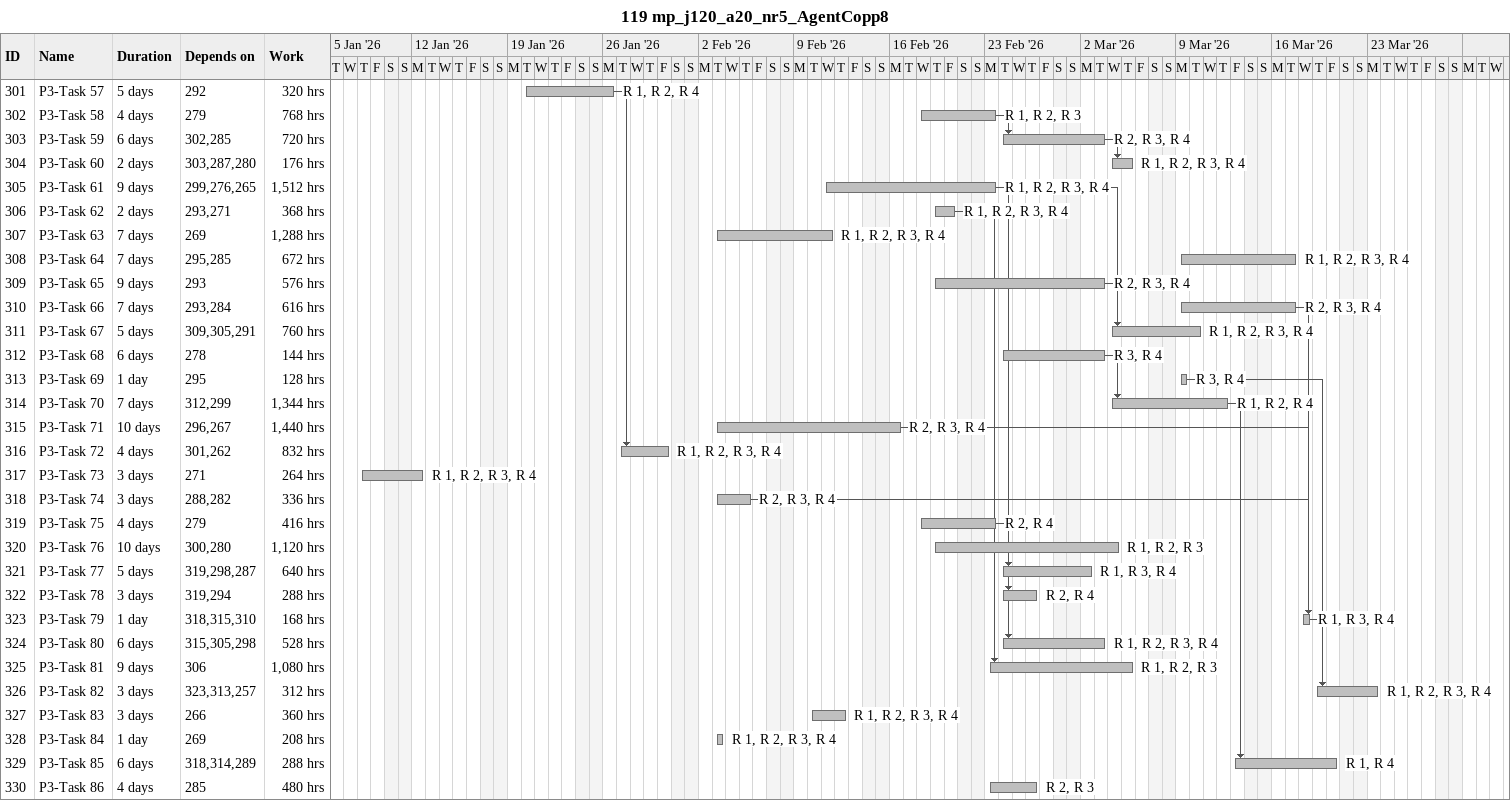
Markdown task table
119 mp_j120_a20_nr5_AgentCopp8

| ID | Task | Duration | Start | Finish | Predecessors | Resources | Work (h) |
|---|---|---|---|---|---|---|---|
| 301 | P3-Task 57 | 5d | 2026-01-20 | 2026-01-26 | 292 | R 1, R 2, R 4 | 320 |
| 302 | P3-Task 58 | 4d | 2026-02-18 | 2026-02-23 | 279 | R 1, R 2, R 3 | 768 |
| 303 | P3-Task 59 | 6d | 2026-02-24 | 2026-03-03 | 302, 285 | R 2, R 3, R 4 | 720 |
| 304 | P3-Task 60 | 2d | 2026-03-04 | 2026-03-05 | 303, 287, 280 | R 1, R 2, R 3, R 4 | 176 |
| 305 | P3-Task 61 | 9d | 2026-02-11 | 2026-02-23 | 299, 276, 265 | R 1, R 2, R 3, R 4 | 1512 |
| 306 | P3-Task 62 | 2d | 2026-02-19 | 2026-02-20 | 293, 271 | R 1, R 2, R 3, R 4 | 368 |
| 307 | P3-Task 63 | 7d | 2026-02-03 | 2026-02-11 | 269 | R 1, R 2, R 3, R 4 | 1288 |
| 308 | P3-Task 64 | 7d | 2026-03-09 | 2026-03-17 | 295, 285 | R 1, R 2, R 3, R 4 | 672 |
| 309 | P3-Task 65 | 9d | 2026-02-19 | 2026-03-03 | 293 | R 2, R 3, R 4 | 576 |
| 310 | P3-Task 66 | 7d | 2026-03-09 | 2026-03-17 | 293, 284 | R 2, R 3, R 4 | 616 |
| 311 | P3-Task 67 | 5d | 2026-03-04 | 2026-03-10 | 309, 305, 291 | R 1, R 2, R 3, R 4 | 760 |
| 312 | P3-Task 68 | 6d | 2026-02-24 | 2026-03-03 | 278 | R 3, R 4 | 144 |
| 313 | P3-Task 69 | 1d | 2026-03-09 | 2026-03-09 | 295 | R 3, R 4 | 128 |
| 314 | P3-Task 70 | 7d | 2026-03-04 | 2026-03-12 | 312, 299 | R 1, R 2, R 4 | 1344 |
| 315 | P3-Task 71 | 10d | 2026-02-03 | 2026-02-16 | 296, 267 | R 2, R 3, R 4 | 1440 |
| 316 | P3-Task 72 | 4d | 2026-01-27 | 2026-01-30 | 301, 262 | R 1, R 2, R 3, R 4 | 832 |
| 317 | P3-Task 73 | 3d | 2026-01-08 | 2026-01-12 | 271 | R 1, R 2, R 3, R 4 | 264 |
| 318 | P3-Task 74 | 3d | 2026-02-03 | 2026-02-05 | 288, 282 | R 2, R 3, R 4 | 336 |
| 319 | P3-Task 75 | 4d | 2026-02-18 | 2026-02-23 | 279 | R 2, R 4 | 416 |
| 320 | P3-Task 76 | 10d | 2026-02-19 | 2026-03-04 | 300, 280 | R 1, R 2, R 3 | 1120 |
| 321 | P3-Task 77 | 5d | 2026-02-24 | 2026-03-02 | 319, 298, 287 | R 1, R 3, R 4 | 640 |
| 322 | P3-Task 78 | 3d | 2026-02-24 | 2026-02-26 | 319, 294 | R 2, R 4 | 288 |
| 323 | P3-Task 79 | 1d | 2026-03-18 | 2026-03-18 | 318, 315, 310 | R 1, R 3, R 4 | 168 |
| 324 | P3-Task 80 | 6d | 2026-02-24 | 2026-03-03 | 315, 305, 298 | R 1, R 2, R 3, R 4 | 528 |
| 325 | P3-Task 81 | 9d | 2026-02-23 | 2026-03-05 | 306 | R 1, R 2, R 3 | 1080 |
| 326 | P3-Task 82 | 3d | 2026-03-19 | 2026-03-23 | 323, 313, 257 | R 1, R 2, R 3, R 4 | 312 |
| 327 | P3-Task 83 | 3d | 2026-02-10 | 2026-02-12 | 266 | R 1, R 2, R 3, R 4 | 360 |
| 328 | P3-Task 84 | 1d | 2026-02-03 | 2026-02-03 | 269 | R 1, R 2, R 3, R 4 | 208 |
| 329 | P3-Task 85 | 6d | 2026-03-13 | 2026-03-20 | 318, 314, 289 | R 1, R 4 | 288 |
| 330 | P3-Task 86 | 4d | 2026-02-23 | 2026-02-26 | 285 | R 2, R 3 | 480 |
